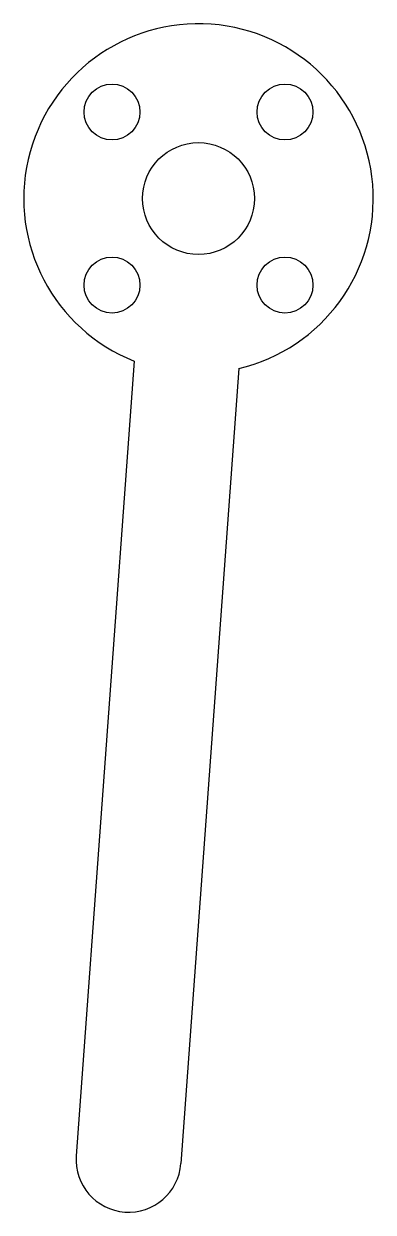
# Model space of a CAD drawing. Header units: millimetres. Extents: x -10 to 10, y -58 to 10.
import ezdxf

# ---------------------------------------------------------------- set-up
doc = ezdxf.new("R2010")
doc.units = ezdxf.units.MM

msp = doc.modelspace()

# ---------------------------------------------------------------- linework, layer by layer
for p, q in [((-3.684, -9.297), (-6.992, -54.782)), ((2.3, -9.732), (-1.008, -55.218))]:
    msp.add_line(p, q)
for centre, radius in [((-4.95, 4.95), 1.6), ((4.95, 4.95), 1.6), ((0, 0), 3.2), ((-4.95, -4.95), 1.6), ((4.95, -4.95), 1.6)]:
    msp.add_circle(centre, radius)
for centre, radius, start, end in [((0, 0), 10, -76.70204, 248.38275), ((-4, -55), 3, 175.84036, 355.84036)]:
    msp.add_arc(centre, radius, start, end)

doc.saveas('drawing.dxf')
